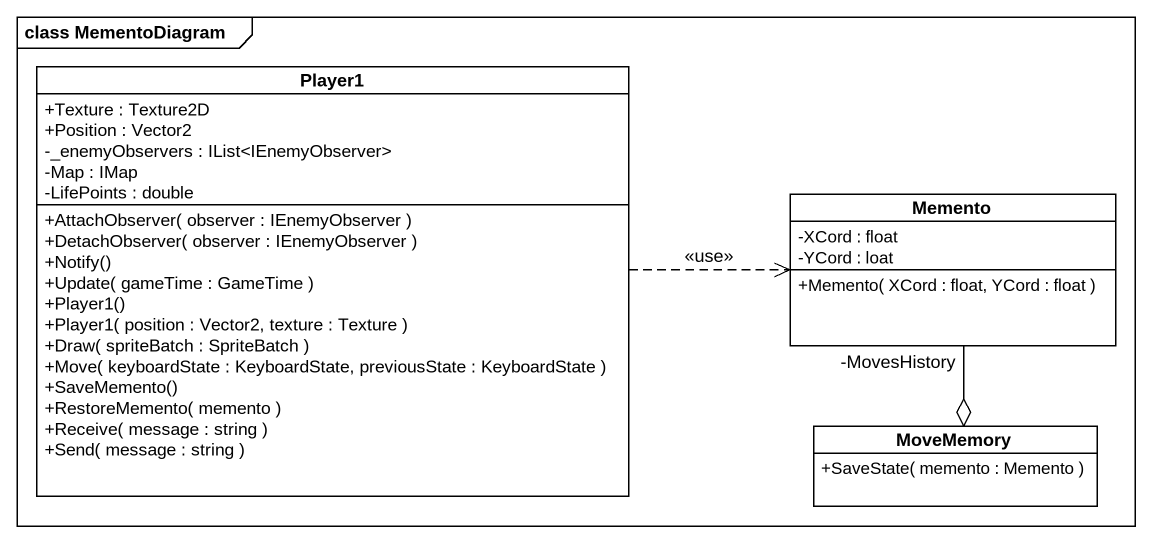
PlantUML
@startuml
mainframe class MementoDiagram
hide circle
hide empty members
skinparam classAttributeIconSize 0
class Player1 {
  +Texture : Texture2D
  +Position : Vector2
  -_enemyObservers : IList<IEnemyObserver>
  -Map : IMap
  -LifePoints : double
  +AttachObserver( observer : IEnemyObserver )
  +DetachObserver( observer : IEnemyObserver )
  +Notify()
  +Update( gameTime : GameTime )
  +Player1()
  +Player1( position : Vector2, texture : Texture )
  +Draw( spriteBatch : SpriteBatch )
  +Move( keyboardState : KeyboardState, previousState : KeyboardState )
  +SaveMemento()
  +RestoreMemento( memento )
  +Receive( message : string )
  +Send( message : string )
}
class Memento {
  -XCord : float
  -YCord : loat
  +Memento( XCord : float, YCord : float )
}
class MoveMemory {
  +SaveState( memento : Memento )
}
Player1 .right.> Memento : <<use>>
MoveMemory o-up- "-MovesHistory" Memento
@enduml
